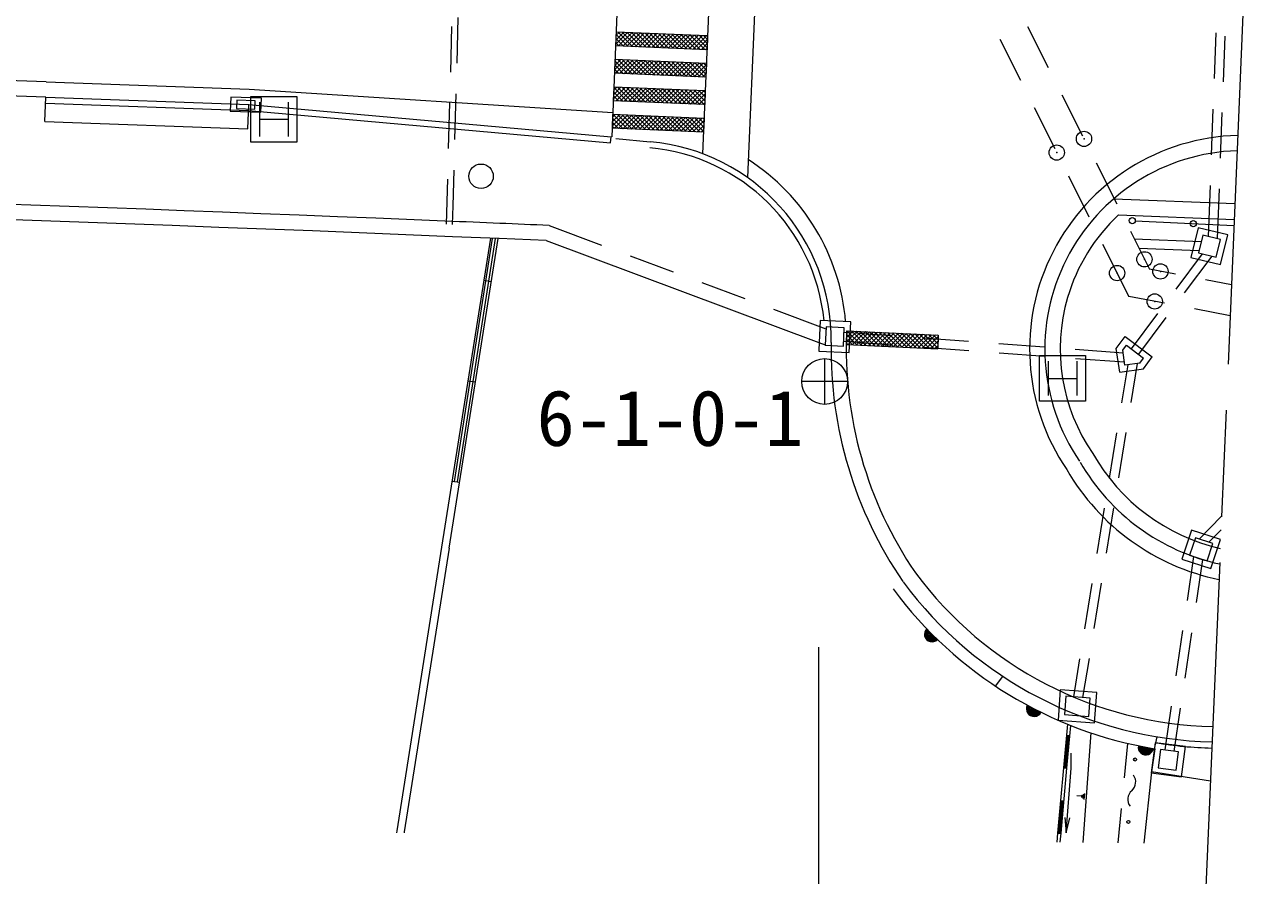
# Model space of a CAD drawing. Units: millimetres, scale not verified. Extents: x 40000 to 680000, y 20000 to 380000.
# Drawn here: x 148328 to 188238, y 247607 to 275480 of the extents above; entities that cross this region are included whole.
import ezdxf
from ezdxf.enums import TextEntityAlignment as Align

# ---------------------------------------------------------------- set-up
doc = ezdxf.new("R2010")
doc.units = ezdxf.units.MM
doc.header["$LTSCALE"] = 1000
doc.header["$PDMODE"] = 32
doc.header["$PDSIZE"] = 500
doc.linetypes.add('CHAIN', pattern=[18.5, 12, -1.5, 3.5, -1.5])
for name, color, linetype, lineweight in [('M-BGD', 7, 'Continuous', 13), ('M-BMK', 2, 'CHAIN', 13), ('M-BMK-SRVR', 3, 'Continuous', 13), ('M-STR-HTXT', 7, 'Continuous', 13)]:
    doc.layers.add(name, color=color, linetype=linetype, lineweight=lineweight)
doc.styles.add('ＭＳ ゴシック', font='')
doc.styles.get('ＭＳ ゴシック').set_extended_font_data('MS Gothic')

msp = doc.modelspace()

# ---------------------------------------------------------------- hatches: boundary and pattern name
at = {"layer": 'M-BGD'}
h = msp.add_hatch(dxfattribs=at)
h.set_pattern_fill('USER', color=256, style=0, pattern_type=2)
h.set_pattern_definition([(45, (176701, 265133), (-70.7107, 70.7107), []), (135, (176701, 265133), (-70.7107, -70.7107), [])])
h.paths.add_polyline_path([(178232, 264861), (178233, 264867), (178240, 265167), (178243, 265308), (175246, 265448), (175246, 265389), (175241, 265088), (175240, 264998)])

# ---------------------------------------------------------------- linework, layer by layer
for p, q in [((168004, 282424), (167552, 271796)), ((171002, 282367), (170528, 271245)), ((172500, 282299), (171996, 270464)), ((162313, 275411), (162272, 273911)), ((162521, 275707), (162480, 274208)), ((181168, 275410), (181841, 274069)), ((167698, 275227), (167679, 274778)), ((167681, 274817), (168074, 275211)), ((167687, 274965), (167939, 275217)), ((167939, 274767), (167689, 275016)), ((167693, 275113), (167803, 275223)), ((168087, 274760), (167695, 275152)), ((170692, 275100), (167698, 275227)), ((168234, 274754), (167764, 275224)), ((167778, 274773), (168210, 275205)), ((168382, 274748), (167912, 275218)), ((167914, 274768), (168346, 275200)), ((168049, 274762), (168481, 275194)), ((168530, 274741), (168059, 275212)), ((168185, 274756), (168617, 275188)), ((168677, 274735), (168207, 275206)), ((168321, 274750), (168753, 275182)), ((168825, 274729), (168355, 275199)), ((168456, 274745), (168888, 275177)), ((168973, 274723), (168502, 275193)), ((168592, 274739), (169024, 275171)), ((169121, 274716), (168650, 275187)), ((168727, 274733), (169159, 275165)), ((169268, 274710), (168798, 275180)), ((168863, 274727), (169295, 275159)), ((169416, 274704), (168946, 275174)), ((168999, 274721), (169431, 275153)), ((169564, 274697), (169093, 275168)), ((169134, 274716), (169566, 275148)), ((169711, 274691), (169241, 275162)), ((169270, 274710), (169702, 275142)), ((169859, 274685), (169389, 275155)), ((169406, 274704), (169838, 275136)), ((170007, 274679), (169536, 275149)), ((169541, 274698), (169973, 275130)), ((169677, 274693), (170109, 275125)), ((170155, 274672), (169684, 275143)), ((169813, 274687), (170245, 275119)), ((170302, 274666), (169832, 275136)), ((169948, 274681), (170380, 275113)), ((170450, 274660), (169980, 275130)), ((170084, 274675), (170516, 275107)), ((170598, 274653), (170127, 275124)), ((170220, 274669), (170652, 275102)), ((170676, 274716), (170275, 275118)), ((170355, 274664), (170688, 274996)), ((170682, 274852), (170423, 275111)), ((170688, 274988), (170570, 275105)), ((170692, 275100), (170673, 274650)), ((180259, 274992), (180932, 273651)), ((187330, 275204), (187272, 273705)), ((187626, 275096), (187568, 273597)), ((170673, 274650), (167679, 274778)), ((167791, 274773), (167683, 274881)), ((170491, 274658), (170682, 274849)), ((170627, 274652), (170675, 274701)), ((167660, 274328), (167641, 273878)), ((167645, 273987), (167973, 274315)), ((167652, 274135), (167837, 274320)), ((167658, 274283), (167701, 274326)), ((168086, 273859), (167658, 274287)), ((170654, 274201), (167660, 274328)), ((167676, 273877), (168108, 274309)), ((168234, 273853), (167763, 274324)), ((167812, 273871), (168244, 274303)), ((168381, 273847), (167911, 274317)), ((167947, 273865), (168379, 274297)), ((168529, 273841), (168059, 274311)), ((168083, 273860), (168515, 274292)), ((168677, 273834), (168206, 274305)), ((168219, 273854), (168651, 274286)), ((168824, 273828), (168354, 274298)), ((168354, 273848), (168786, 274280)), ((168490, 273842), (168922, 274274)), ((168972, 273822), (168502, 274292)), ((168626, 273836), (169058, 274269)), ((169120, 273815), (168649, 274286)), ((168761, 273831), (169193, 274263)), ((169267, 273809), (168797, 274280)), ((168897, 273825), (169329, 274257)), ((169415, 273803), (168945, 274273)), ((169033, 273819), (169465, 274251)), ((169563, 273797), (169092, 274267)), ((169168, 273813), (169600, 274245)), ((169711, 273790), (169240, 274261)), ((169304, 273808), (169736, 274240)), ((169858, 273784), (169388, 274254)), ((169440, 273802), (169872, 274234)), ((170006, 273778), (169536, 274248)), ((169575, 273796), (170007, 274228)), ((170154, 273771), (169683, 274242)), ((169711, 273790), (170143, 274222)), ((170301, 273765), (169831, 274236)), ((169847, 273785), (170279, 274217)), ((170449, 273759), (169979, 274229)), ((169982, 273779), (170414, 274211)), ((170118, 273773), (170550, 274205)), ((170597, 273753), (170126, 274223)), ((170639, 273852), (170274, 274217)), ((170645, 273987), (170422, 274210)), ((170651, 274123), (170570, 274204)), ((170654, 274201), (170635, 273751)), ((149046, 273600), (143020, 273787)), ((167643, 273878), (167641, 273880)), ((170635, 273751), (167641, 273878)), ((167790, 273872), (167646, 274016)), ((167938, 273866), (167652, 274152)), ((170253, 273767), (170653, 274166)), ((170389, 273761), (170646, 274019)), ((170525, 273756), (170640, 273871)), ((149046, 273600), (155691, 273361)), ((167621, 273429), (167602, 272979)), ((167604, 273026), (167991, 273413)), ((167611, 273174), (167855, 273419)), ((167617, 273322), (167720, 273425)), ((170616, 273301), (167621, 273429)), ((168070, 272959), (167621, 273408)), ((167695, 272975), (168127, 273407)), ((168217, 272953), (167747, 273423)), ((167830, 272970), (168262, 273402)), ((168365, 272947), (167895, 273417)), ((167966, 272964), (168398, 273396)), ((168513, 272940), (168042, 273411)), ((168102, 272958), (168534, 273390)), ((168660, 272934), (168190, 273405)), ((168237, 272952), (168669, 273384)), ((168808, 272928), (168338, 273398)), ((168956, 272922), (168485, 273392)), ((169104, 272915), (168633, 273386)), ((149030, 273100), (143003, 273287)), ((149001, 272300), (149030, 273100)), ((149030, 273100), (155672, 272861)), ((155691, 273361), (167586, 272596)), ((155742, 271623), (155742, 273123)), ((155742, 273123), (157242, 273123)), ((157242, 273123), (157242, 271623)), ((162452, 273208), (162411, 271709)), ((167627, 272978), (167603, 273001)), ((167774, 272972), (167609, 273137)), ((167922, 272966), (167615, 273273)), ((168373, 272946), (168805, 273378)), ((168509, 272941), (168941, 273373)), ((168644, 272935), (169076, 273367)), ((168780, 272929), (169212, 273361)), ((169251, 272909), (168781, 273379)), ((168916, 272923), (169348, 273355)), ((169399, 272903), (168929, 273373)), ((169051, 272918), (169483, 273350)), ((169547, 272896), (169076, 273367)), ((169187, 272912), (169619, 273344)), ((169694, 272890), (169224, 273361)), ((169323, 272906), (169755, 273338)), ((169842, 272884), (169372, 273354)), ((169458, 272900), (169890, 273332)), ((169990, 272878), (169519, 273348)), ((169594, 272894), (170026, 273327)), ((170138, 272871), (169667, 273342)), ((169729, 272889), (170162, 273321)), ((170285, 272865), (169815, 273335)), ((169865, 272883), (170297, 273315)), ((170433, 272859), (169963, 273329)), ((170001, 272877), (170433, 273309)), ((170581, 272852), (170110, 273323)), ((170136, 272871), (170568, 273303)), ((170602, 272973), (170258, 273317)), ((170272, 272866), (170612, 273205)), ((170608, 273108), (170406, 273310)), ((170408, 272860), (170605, 273058)), ((170613, 273244), (170553, 273304)), ((170616, 273301), (170597, 272852)), ((182289, 273176), (182962, 271835)), ((149022, 272900), (155665, 272661)), ((155643, 272062), (155672, 272861)), ((155665, 272661), (167513, 271598)), ((155672, 272861), (167531, 271797)), ((156023, 272935), (156023, 271810)), ((156960, 272935), (156960, 271810)), ((162244, 272912), (162203, 271412)), ((170597, 272852), (167602, 272979)), ((170543, 272854), (170599, 272910)), ((181380, 272758), (182053, 271417)), ((187234, 272706), (187177, 271207)), ((187530, 272597), (187473, 271099)), ((149001, 272300), (155643, 272062)), ((156023, 272373), (156960, 272373)), ((167583, 272530), (167564, 272080)), ((167567, 272142), (167940, 272514)), ((167777, 272071), (167572, 272276)), ((167573, 272289), (167804, 272520)), ((167925, 272065), (167578, 272411)), ((167579, 272437), (167668, 272526)), ((170578, 272402), (167583, 272530)), ((168073, 272058), (167602, 272529)), ((167643, 272077), (168075, 272509)), ((168220, 272052), (167750, 272523)), ((167779, 272071), (168211, 272503)), ((168368, 272046), (167898, 272516)), ((167914, 272065), (168346, 272497)), ((168516, 272040), (168045, 272510)), ((168050, 272059), (168482, 272491)), ((168186, 272054), (168618, 272486)), ((168663, 272033), (168193, 272504)), ((168321, 272048), (168753, 272480)), ((168811, 272027), (168341, 272497)), ((168457, 272042), (168889, 272474)), ((168959, 272021), (168488, 272491)), ((168593, 272036), (169025, 272468)), ((169107, 272014), (168636, 272485)), ((168728, 272030), (169160, 272463)), ((169254, 272008), (168784, 272479)), ((168864, 272025), (169296, 272457)), ((169402, 272002), (168932, 272472)), ((169000, 272019), (169432, 272451)), ((169550, 271996), (169079, 272466)), ((169135, 272013), (169567, 272445)), ((169697, 271989), (169227, 272460)), ((169271, 272007), (169703, 272439)), ((169845, 271983), (169375, 272453)), ((169407, 272002), (169839, 272434)), ((169993, 271977), (169522, 272447)), ((169542, 271996), (169974, 272428)), ((170141, 271970), (169670, 272441)), ((169678, 271990), (170110, 272422)), ((169814, 271984), (170246, 272416)), ((170288, 271964), (169818, 272435)), ((169949, 271979), (170381, 272411)), ((170436, 271958), (169965, 272428)), ((170085, 271973), (170517, 272405)), ((170559, 271976), (170113, 272422)), ((170220, 271967), (170574, 272321)), ((170565, 272111), (170261, 272416)), ((170571, 272247), (170409, 272409)), ((170577, 272383), (170556, 272403)), ((170578, 272402), (170558, 271953)), ((167513, 271598), (167531, 271797)), ((170558, 271953), (167564, 272080)), ((167629, 272077), (167567, 272140)), ((170356, 271961), (170568, 272173)), ((170492, 271955), (170561, 272025)), ((157242, 271623), (155742, 271623)), ((167686, 271738), (168816, 271637)), ((162384, 270709), (162352, 269538)), ((183410, 270941), (184083, 269600)), ((162176, 270413), (162135, 268938)), ((182501, 270523), (183174, 269182)), ((187138, 270208), (187075, 268538)), ((187434, 270099), (187372, 268465)), ((162352, 269538), (162335, 268929)), ((183986, 269768), (187953, 269612)), ((184147, 269241), (187931, 269092)), ((184693, 269048), (187923, 268894)), ((165504, 268895), (167224, 268254)), ((184531, 268706), (185156, 267460)), ((163586, 268477), (161985, 258367)), ((162232, 258328), (163837, 268466)), ((163644, 268474), (162398, 260514)), ((163741, 268470), (162493, 260499)), ((165403, 268399), (174334, 265066)), ((183622, 268288), (184484, 266570)), ((186844, 268360), (184659, 268452)), ((168161, 267904), (169566, 267379)), ((186772, 268062), (184813, 268145)), ((186028, 266814), (186889, 267966)), ((186307, 266685), (187206, 267888)), ((186007, 267298), (185156, 267460)), ((163368, 267099), (163618, 267059)), ((170503, 267030), (171908, 266505)), ((187840, 266949), (186989, 267111)), ((185649, 266348), (184484, 266570)), ((172845, 266156), (174565, 265514)), ((184568, 264861), (185429, 266013)), ((184809, 264681), (185708, 265884)), ((187797, 265939), (186632, 266161)), ((175240, 264998), (175246, 265448)), ((175246, 265448), (178243, 265308)), ((174334, 265066), (174541, 264989)), ((174334, 265066), (174541, 264989)), ((176750, 264976), (175146, 265095)), ((176735, 265278), (175160, 265395)), ((179228, 265094), (177732, 265205)), ((178243, 265308), (178232, 264861)), ((181721, 264909), (180225, 265020)), ((184070, 264868), (184359, 265255)), ((184359, 265255), (185246, 264592)), ((175240, 264998), (178232, 264861)), ((179243, 264792), (177747, 264903)), ((181736, 264607), (180240, 264718)), ((181559, 263139), (181559, 264639)), ((181559, 264639), (183059, 264639)), ((184293, 264719), (182719, 264836)), ((183059, 264639), (183059, 263139)), ((184182, 264093), (184070, 264868)), ((184280, 264814), (184399, 264975)), ((184351, 264320), (184280, 264814)), ((184399, 264975), (184966, 264551)), ((181841, 264452), (181841, 263327)), ((184337, 264415), (182734, 264534)), ((182778, 264452), (182778, 263327)), ((184182, 264093), (184957, 264205)), ((184443, 264333), (184240, 263091)), ((184846, 264391), (184351, 264320)), ((184754, 264378), (184546, 263102)), ((184846, 264391), (184966, 264551)), ((184957, 264205), (185246, 264592)), ((162847, 263812), (163103, 263772)), ((181841, 263889), (182778, 263889)), ((183059, 263139), (181559, 263139)), ((184079, 262104), (183837, 260623)), ((184385, 262116), (184143, 260635)), ((162327, 260525), (162574, 260486)), ((183676, 259636), (183435, 258156)), ((183982, 259648), (183740, 258168)), ((186786, 258629), (187519, 259378)), ((187103, 258524), (187500, 258930)), ((162232, 258328), (160764, 249041)), ((186398, 256618), (186613, 258054)), ((186691, 256548), (186902, 257959)), ((183273, 257169), (183032, 255689)), ((183579, 257181), (183338, 255700)), ((186028, 254146), (186250, 255629)), ((186321, 254076), (186543, 255559)), ((182871, 254702), (182668, 253460)), ((183177, 254713), (182968, 253438)), ((180119, 253808), (180356, 254131)), ((185665, 251721), (185880, 253157)), ((185962, 251676), (186173, 253087)), ((182472, 252565), (182343, 251138)), ((182569, 252526), (182443, 251129)), ((183237, 252281), (182975, 248694)), ((182460, 252205), (182363, 251136)), ((182480, 252203), (182383, 251135)), ((182500, 252202), (182403, 251133)), ((182520, 252200), (182423, 251131)), ((182440, 252207), (182540, 252198)), ((184441, 251937), (184331, 250805)), ((185318, 251762), (185405, 252153)), ((185334, 251759), (185222, 251004)), ((182343, 251138), (182150, 249001)), ((182443, 251129), (182250, 248992)), ((182343, 251138), (182443, 251129)), ((182343, 251138), (182443, 251129)), ((185222, 251004), (184968, 248666)), ((187151, 250696), (185222, 251004)), ((182949, 250246), (182918, 250206)), ((182993, 250270), (182943, 250162)), ((182943, 250162), (182949, 250246)), ((182982, 250130), (182993, 250270)), ((183022, 250099), (183037, 250295)), ((182267, 250068), (182170, 248999)), ((182287, 250066), (182190, 248997)), ((182306, 250064), (182210, 248996)), ((182326, 250062), (182230, 248994)), ((182247, 250070), (182346, 250061)), ((182918, 250206), (182779, 250217)), ((182382, 249508), (182426, 249003)), ((182426, 249003), (182548, 249495)), ((184234, 249810), (184124, 248678)), ((160764, 249041), (160761, 249006)), ((182150, 249001), (182123, 248706)), ((182150, 249001), (182250, 248992)), ((182150, 249001), (182250, 248992)), ((182250, 248992), (182224, 248705))]:
    msp.add_line(p, q, dxfattribs=at)
for points in [[(155069, 272638), (156068, 272600), (156086, 273059), (155087, 273098)], [(155272, 272723), (155872, 272700), (155882, 272975), (155283, 272998)], [(187486, 267614), (187723, 268586), (186752, 268823), (186514, 267851)], [(187486, 267614), (187723, 268586), (186752, 268823), (186514, 267851)], [(187339, 267856), (187481, 268439), (186898, 268581), (186756, 267998)], [(187339, 267856), (187481, 268439), (186898, 268581), (186756, 267998)], [(175167, 265545), (174568, 265573), (174540, 264973), (175139, 264945)], [(175167, 265545), (174568, 265573), (174540, 264973), (175139, 264945)], [(187482, 258611), (186532, 258923), (186220, 257973), (187170, 257661)], [(187230, 258483), (186660, 258670), (186472, 258100), (187042, 257913)], [(183217, 253420), (182419, 253478), (182376, 252879), (183174, 252822)], [(183217, 253420), (182419, 253478), (182376, 252879), (183174, 252822)], [(186335, 251833), (185343, 251960), (185216, 250968), (186208, 250841)], [(186111, 251660), (185516, 251736), (185440, 251141), (186035, 251065)]]:
    msp.add_lwpolyline(points, close=True, dxfattribs=at)
for points in [[(175376, 265735), (174377, 265782), (174332, 264816)], [(175376, 265735), (174377, 265782), (174332, 264816)], [(174333, 264783), (175330, 264736), (175376, 265735)], [(174333, 264783), (175330, 264736), (175376, 265735)], [(174332, 264816), (174331, 264783), (174333, 264783)], [(174332, 264816), (174331, 264783), (174333, 264783)], [(161985, 258367), (160516, 249072), (160510, 249010)], [(183431, 253605), (182234, 253691), (182163, 252696)], [(183431, 253605), (182234, 253691), (182163, 252696)], [(182168, 252694), (183359, 252608), (183431, 253605)], [(182168, 252694), (183359, 252608), (183431, 253605)], [(182163, 252696), (182163, 252694), (182168, 252694)], [(182163, 252696), (182163, 252694), (182168, 252694)], [(182426, 249003), (182593, 251128), (182588, 251616)]]:
    msp.add_lwpolyline(points, dxfattribs=at)
for centre, radius in [((163276, 270507), 400), ((184592, 269053), 101), ((186590, 268957), 101), ((184687, 251409), 50), ((184466, 249367), 50)]:
    msp.add_circle(centre, radius, dxfattribs=at)
for centre, radius, start, end in [((188232, 264847), 7000, 91.5125, 214.3121), ((168235, 265163), 6300, 5.5856, 84.8714), ((168235, 265163), 6500, 359.096, 84.8714), ((168235, 265163), 7000, 4.7557, 57.2539), ((188232, 264847), 6500, 91.8161, 214.3121), ((67207, -2020495), 2291500, 87.62071, 89.62958), ((67207, -2020495), 2291000, 87.54346, 89.9932), ((67207, -2020495), 2291500, 87.58188, 87.62571), ((67207, -2020495), 2291500, 87.58188, 87.62571), ((188232, 264847), 6000, 132.9148, 163.6901), ((67207, -2020495), 2291500, 87.54148, 87.58188), ((67207, -2020495), 2291500, 87.54148, 87.58188), ((188232, 264847), 6000, 163.6901, 214.6786), ((188232, 264847), 13000, 177.3508, 214.3121), ((188232, 264847), 13500, 179.0959, 214.3121), ((188931, 264628), 6475, 209.5641, 257.0041), ((188931, 264628), 6975, 209.9055, 257.7695), ((188931, 264628), 7475, 209.9055, 258.4311), ((187506, 264948), 12466, 216.577, 268.7189), ((187506, 264948), 12966, 216.577, 268.6747), ((187506, 264948), 13366, 216.5007, 260.5772), ((178039, 255511), 250, 134.3716, 314.6436), ((178039, 255511), 225, 134.3771, 314.6436), ((178039, 255511), 200, 134.3837, 314.6438), ((178039, 255511), 175, 134.3926, 314.6439), ((178039, 255511), 150, 134.4043, 314.6439), ((178039, 255511), 125, 134.421, 314.6438), ((178039, 255511), 100, 134.4458, 314.6438), ((178039, 255511), 75, 134.4874, 314.6436), ((178039, 255511), 50, 134.5701, 314.6436), ((178039, 255511), 25, 134.6225, 314.6436), ((181379, 253068), 250, 152.1795, 332.4515), ((181379, 253068), 250, 152.1795, 332.4515), ((181379, 253068), 225, 152.185, 332.4515), ((181379, 253068), 225, 152.185, 332.4515), ((181379, 253068), 200, 152.1916, 332.4517), ((181379, 253068), 200, 152.1916, 332.4517), ((181379, 253068), 175, 152.2004, 332.4518), ((181379, 253068), 175, 152.2004, 332.4518), ((181379, 253068), 150, 152.2122, 332.4518), ((181379, 253068), 150, 152.2122, 332.4518), ((181379, 253068), 125, 152.2289, 332.4517), ((181379, 253068), 125, 152.2289, 332.4517), ((181379, 253068), 100, 152.2536, 332.4517), ((181379, 253068), 100, 152.2536, 332.4517), ((181379, 253068), 75, 152.2952, 332.4515), ((181379, 253068), 75, 152.2952, 332.4515), ((181379, 253068), 50, 152.3779, 332.4515), ((181379, 253068), 50, 152.3779, 332.4515), ((181379, 253068), 25, 152.4303, 332.4515), ((181379, 253068), 25, 152.4303, 332.4515), ((185038, 251811), 250, 168.8221, 349.0941), ((185038, 251811), 225, 168.8276, 349.0941), ((185038, 251811), 200, 168.8342, 349.0943), ((185038, 251811), 175, 168.8431, 349.0944), ((185038, 251811), 150, 168.8548, 349.0944), ((185038, 251811), 125, 168.8715, 349.0943), ((187506, 264948), 13166, 260.6249, 268.658), ((185038, 251811), 100, 168.8963, 349.0943), ((185038, 251811), 75, 168.9379, 349.0941), ((185038, 251811), 50, 169.0206, 349.0941), ((185038, 251811), 25, 169.073, 349.0941), ((184326, 250673), 380, 311.2509, 36.3566), ((184827, 250102), 380, 131.2509, 216.3566)]:
    msp.add_arc(centre, radius, start, end, dxfattribs=at)
for p in [(183014, 271731), (182120, 271283), (184992, 267787), (184098, 267338), (185515, 267392), (185328, 266409)]:
    msp.add_point(p, dxfattribs=at)
at = {"layer": 'M-BMK'}
msp.add_line((188238, 276338), (186121, 226383), dxfattribs=at)
at = {"layer": 'M-BMK-SRVR'}
for p, q in [((174524, 264537), (174524, 263037)), ((175274, 263787), (173774, 263787))]:
    msp.add_line(p, q, dxfattribs=at)
msp.add_circle((174524, 263787), 750, dxfattribs=at)
at = {"layer": 'M-STR-HTXT'}
msp.add_line((174334, 233951), (174334, 255085), dxfattribs=at)

# ---------------------------------------------------------------- texts
at = {"layer": 'M-BMK-SRVR', "style": 'ＭＳ ゴシック'}
msp.add_text('6-1-0-1', height=1833, dxfattribs=at).set_placement((165096, 261127), align=Align.BOTTOM_LEFT)

doc.saveas('drawing.dxf')
